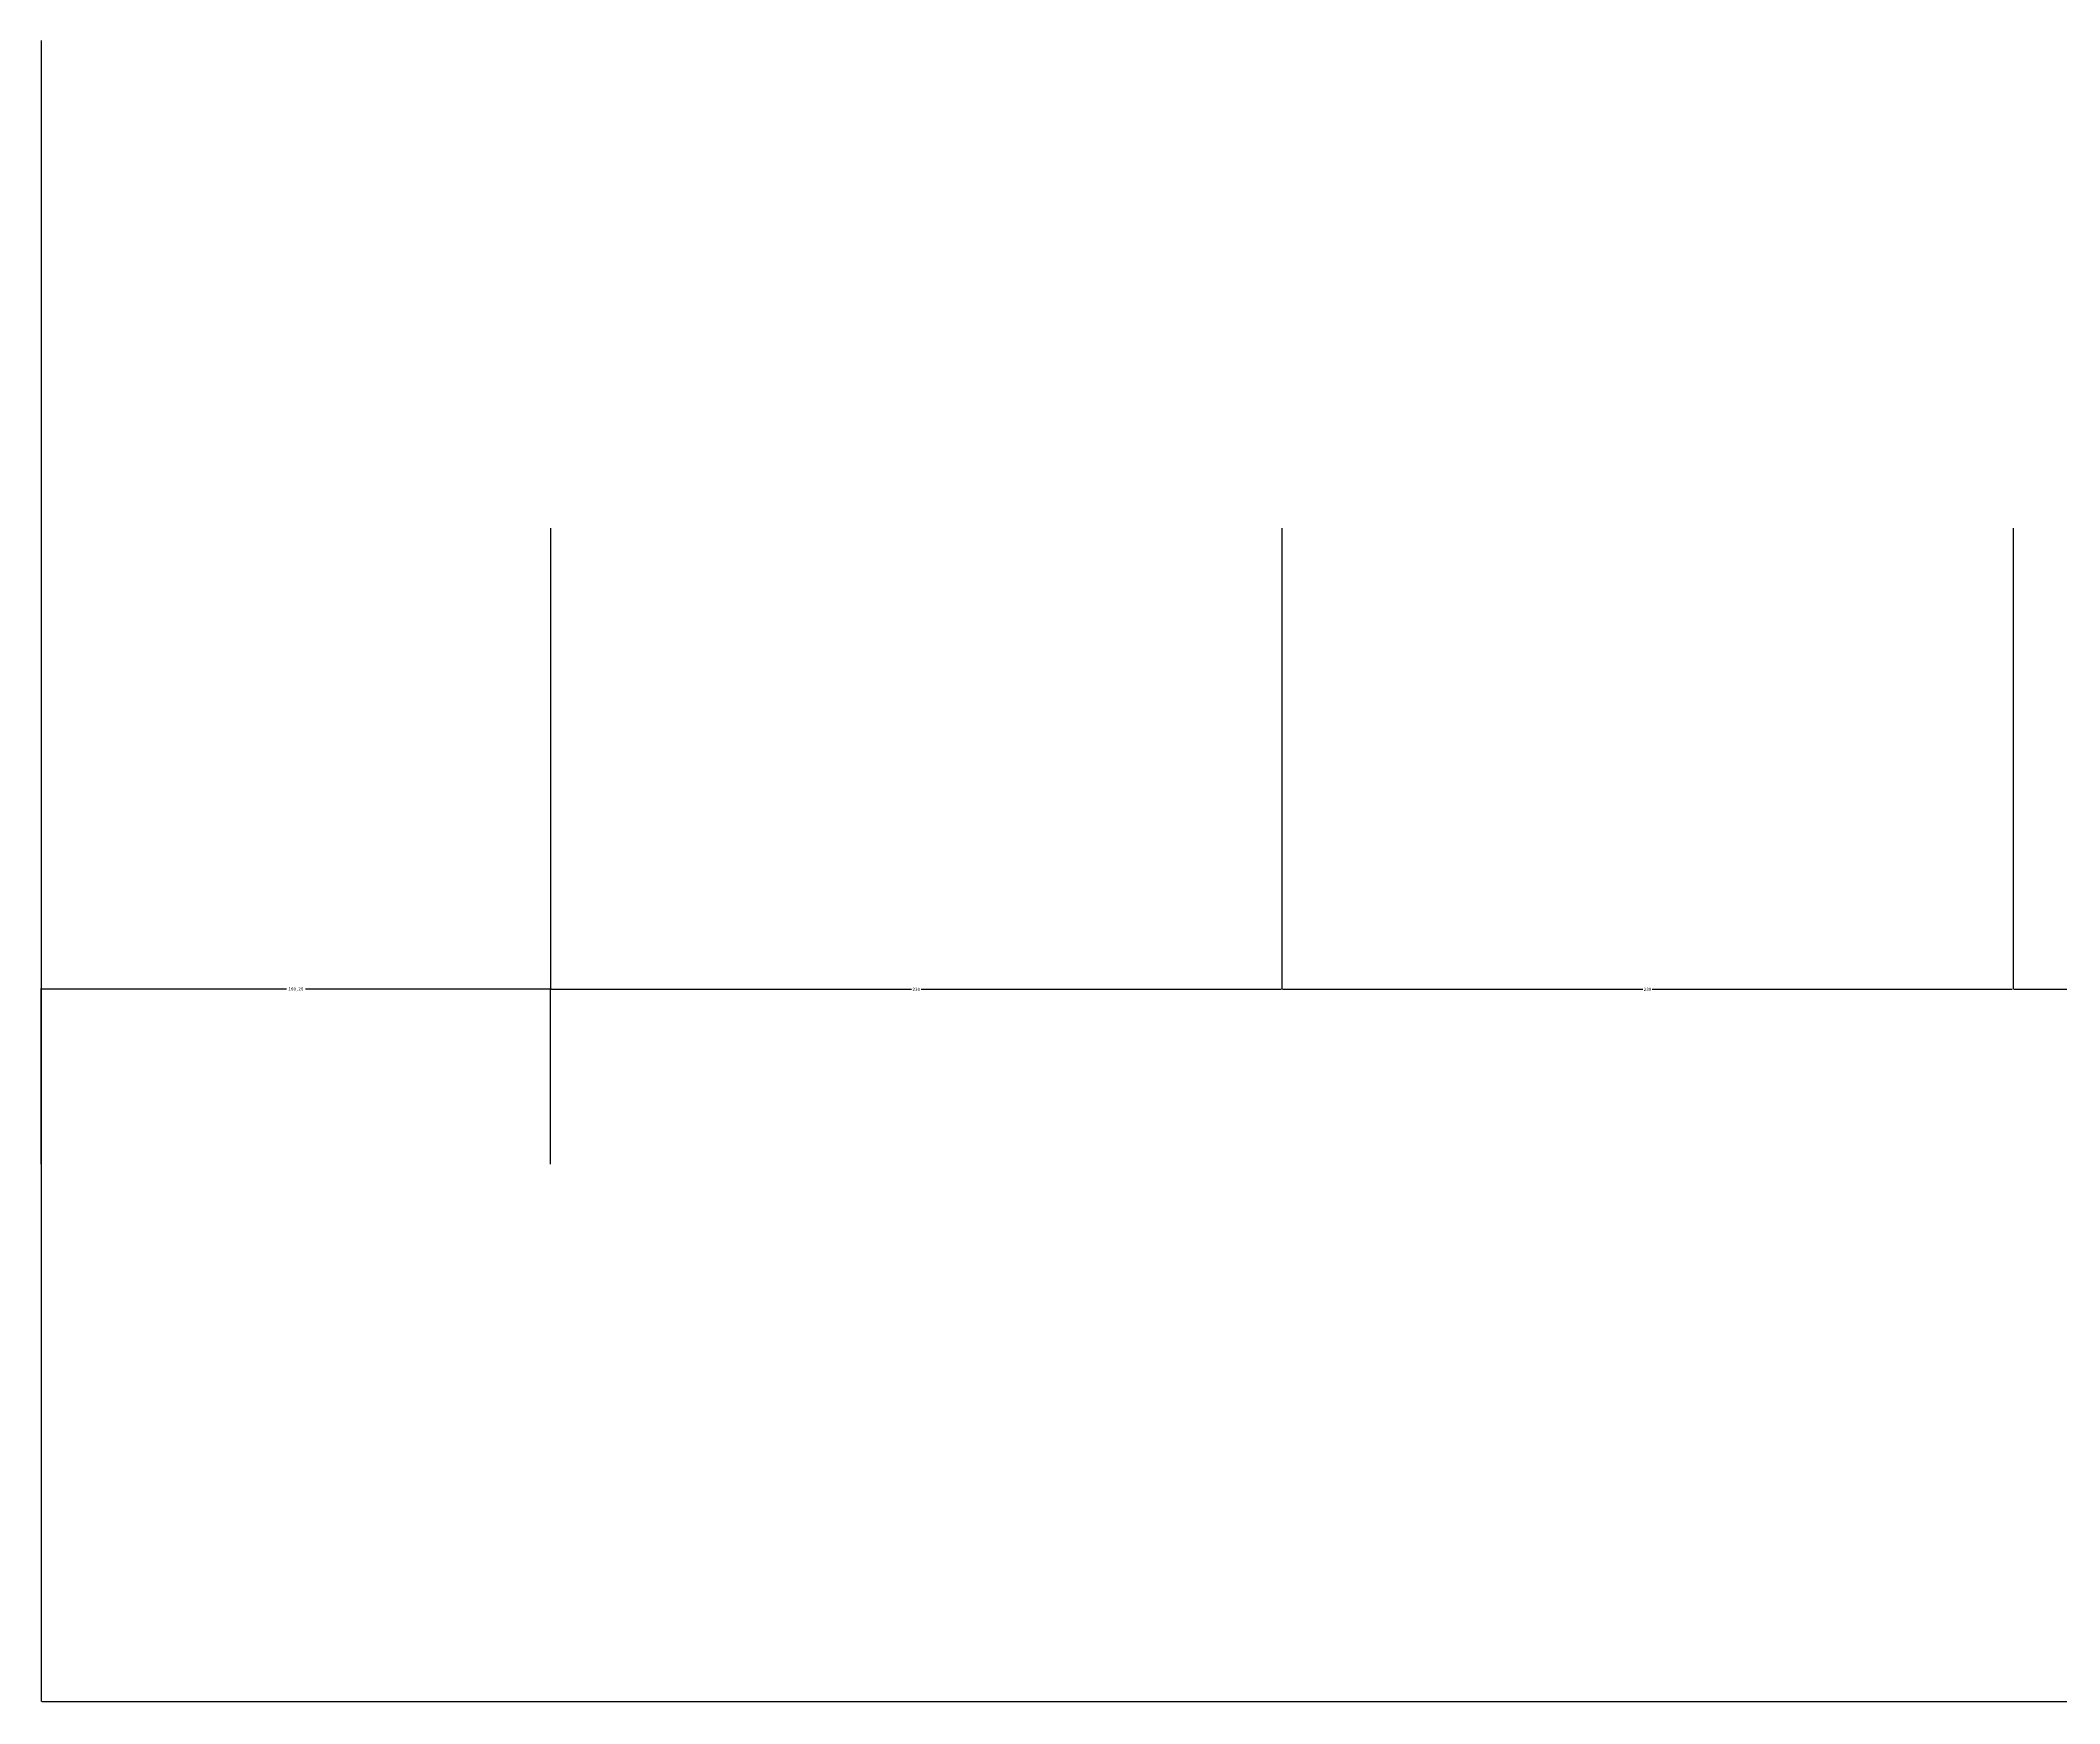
# Model space of a CAD drawing. Header units: metres. Extents: x -31380 to -25221, y 12032 to 17459.
# Drawn here: x -31280 to -30645, y 14991 to 15515 of the extents above; entities that cross this region are included whole.
import ezdxf

# ---------------------------------------------------------------- set-up
doc = ezdxf.new("R2010")
doc.units = ezdxf.units.M
doc.layers.add('DIM', color=3, linetype='Continuous')
doc.dimstyles.get("Standard").update_dxf_attribs({"dimtxt": 2.5, "dimasz": 2.5, "dimexe": 1.25, "dimexo": 0.625, "dimtad": 1, "dimcen": 2.5, "dimazin": 3, "dimtfac": 1, "dimtmove": 0, "dimatfit": 3})

# ---------------------------------------------------------------- blocks, each defined once
blk = doc.blocks.new('*D22')
for p, q in [((-31279.56, 15514.52), (-31279.56, 14992.03)), ((-27279.78, 15514.52), (-27279.78, 14992.03)), ((-31279.31, 14992.03), (-29283.17, 14992.03)), ((-29276.17, 14992.03), (-27280.03, 14992.03))]:
    blk.add_line(p, q)
at = {"layer": 'Defpoints'}
for p in [(-31279.56, 15514.52), (-27279.78, 15514.52), (-31279.56, 14992.03)]:
    blk.add_point(p, dxfattribs=at)
at = {"layer": 'DIM', "insert": (-29279.67, 14992.03), "char_height": 1, "attachment_point": 5}
blk.add_mtext('3999,78', dxfattribs=at)
blk = doc.blocks.new('*D24')
for p, q in [((-30659.3, 15361.08), (-30659.3, 15216.06)), ((-30429.3, 15361.08), (-30429.3, 15216.06)), ((-30659.05, 15216.06), (-30545.8, 15216.06)), ((-30542.8, 15216.06), (-30429.55, 15216.06))]:
    blk.add_line(p, q)
at = {"layer": 'Defpoints'}
for p in [(-30659.3, 15361.08), (-30429.3, 15361.08), (-30659.3, 15216.06)]:
    blk.add_point(p, dxfattribs=at)
at = {"layer": 'DIM', "insert": (-30544.3, 15216.06), "char_height": 1, "attachment_point": 5}
blk.add_mtext('230', dxfattribs=at)
blk = doc.blocks.new('*D26')
for p, q in [((-30889.3, 15361.08), (-30889.3, 15216.06)), ((-30659.3, 15361.08), (-30659.3, 15216.06)), ((-30889.05, 15216.06), (-30775.8, 15216.06)), ((-30772.8, 15216.06), (-30659.55, 15216.06))]:
    blk.add_line(p, q)
at = {"layer": 'Defpoints'}
for p in [(-30889.3, 15361.08), (-30659.3, 15361.08), (-30889.3, 15216.06)]:
    blk.add_point(p, dxfattribs=at)
at = {"layer": 'DIM', "insert": (-30774.3, 15216.06), "char_height": 1, "attachment_point": 5}
blk.add_mtext('230', dxfattribs=at)
blk = doc.blocks.new('*D27')
for p, q in [((-31119.3, 15361.08), (-31119.3, 15216.06)), ((-30889.3, 15361.08), (-30889.3, 15216.06)), ((-31119.05, 15216.06), (-31005.8, 15216.06)), ((-31002.8, 15216.06), (-30889.55, 15216.06))]:
    blk.add_line(p, q)
at = {"layer": 'Defpoints'}
for p in [(-31119.3, 15361.08), (-30889.3, 15361.08), (-31119.3, 15216.06)]:
    blk.add_point(p, dxfattribs=at)
at = {"layer": 'DIM', "insert": (-31004.3, 15216.06), "char_height": 1, "attachment_point": 5}
blk.add_mtext('230', dxfattribs=at)
blk = doc.blocks.new('*D28')
for p, q in [((-31202.43, 15216.06), (-31279.81, 15216.06)), ((-31279.56, 15161.08), (-31279.56, 15216.06)), ((-31119.05, 15216.06), (-31196.43, 15216.06)), ((-31119.3, 15161.08), (-31119.3, 15216.06))]:
    blk.add_line(p, q)
at = {"layer": 'Defpoints'}
for p in [(-31119.3, 15216.06), (-31279.56, 15161.08), (-31119.3, 15161.08)]:
    blk.add_point(p, dxfattribs=at)
at = {"layer": 'DIM', "insert": (-31199.43, 15216.06), "char_height": 1, "attachment_point": 5}
blk.add_mtext('160,26', dxfattribs=at)

msp = doc.modelspace()

# ---------------------------------------------------------------- dimensions: what is measured, and where the dimension line sits
at = {"layer": 'DIM'}
for base, p1, p2, picture, middle in [((-31279.56, 14992.03), (-31279.56, 15514.52), (-27279.78, 15514.52), '*D22', (-29279.67, 14992.03)), ((-31119.3, 15216.06), (-31119.3, 15361.08), (-30889.3, 15361.08), '*D27', (-31004.3, 15216.06)), ((-30889.3, 15216.06), (-30889.3, 15361.08), (-30659.3, 15361.08), '*D26', (-30774.3, 15216.06)), ((-30659.3, 15216.06), (-30659.3, 15361.08), (-30429.3, 15361.08), '*D24', (-30544.3, 15216.06)), ((-31119.3, 15216.06), (-31119.3, 15161.08), (-31279.56, 15161.08), '*D28', (-31199.43, 15216.06))]:
    dim = msp.add_linear_dim(base=base, p1=p1, p2=p2, dimstyle='Standard', dxfattribs=at)
    dim.commit()
    dim.dimension.update_dxf_attribs({"geometry": picture, "text_midpoint": middle})

doc.saveas('drawing.dxf')
